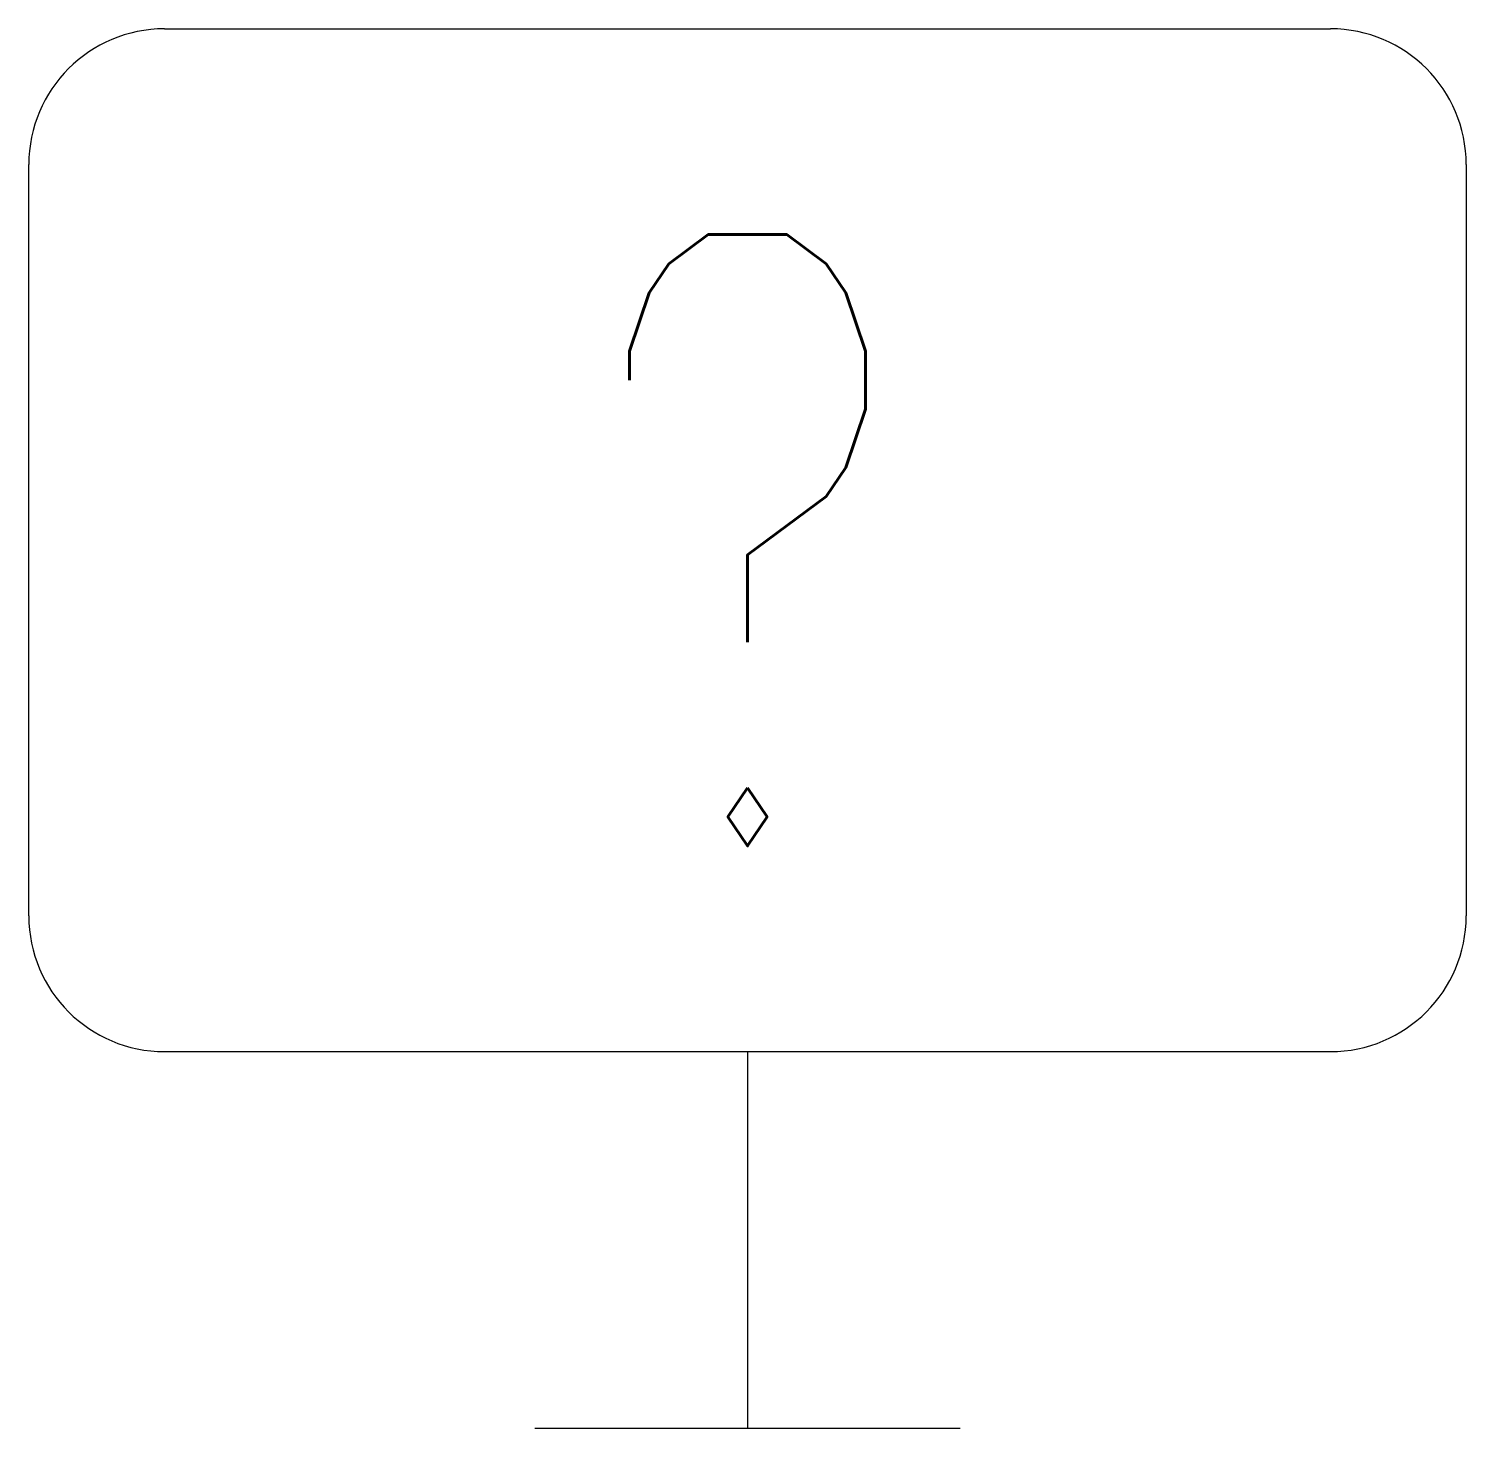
# Model space of a CAD drawing. Extents: x -0.11 to 0.11, y 0 to 0.215.
import ezdxf
from ezdxf.enums import TextEntityAlignment as Align

# ---------------------------------------------------------------- set-up
doc = ezdxf.new("R2010")
doc.units = 0
doc.header["$MEASUREMENT"] = 0
doc.layers.get('0').update_dxf_attribs({"linetype": 'CONTINUOUS'})
doc.layers.add('T-BLKA', color=4, linetype='CONTINUOUS')
doc.styles.add('BRA-ATT', font='romans.shx', dxfattribs={"width": 0.75})

msp = doc.modelspace()

# ---------------------------------------------------------------- linework, layer by layer
for p, q in [((-0.08936, 0.21464), (0.08936, 0.21464)), ((-0.11019, 0.07859), (-0.11019, 0.1938)), ((0.11019, 0.1938), (0.11019, 0.07859)), ((0.08936, 0.05775), (-0.08936, 0.05775)), ((0, 0.05775), (0, 0)), ((-0.03259, 0), (0.03259, 0))]:
    msp.add_line(p, q)
for centre, start, end in [((-0.08936, 0.1938), 90, 180), ((0.08936, 0.1938), 0, 90), ((-0.08936, 0.07859), 180, 270), ((0.08936, 0.07859), 270, 0)]:
    msp.add_arc(centre, 0.02083, start, end)

# ---------------------------------------------------------------- texts
at = {"layer": 'T-BLKA', "color": 4, "style": 'BRA-ATT', "width": 0.75}
msp.add_attdef('?', text='SP', height=0.09375, dxfattribs=at).set_placement((0, 0.13619), align=Align.MIDDLE)

doc.saveas('drawing.dxf')
